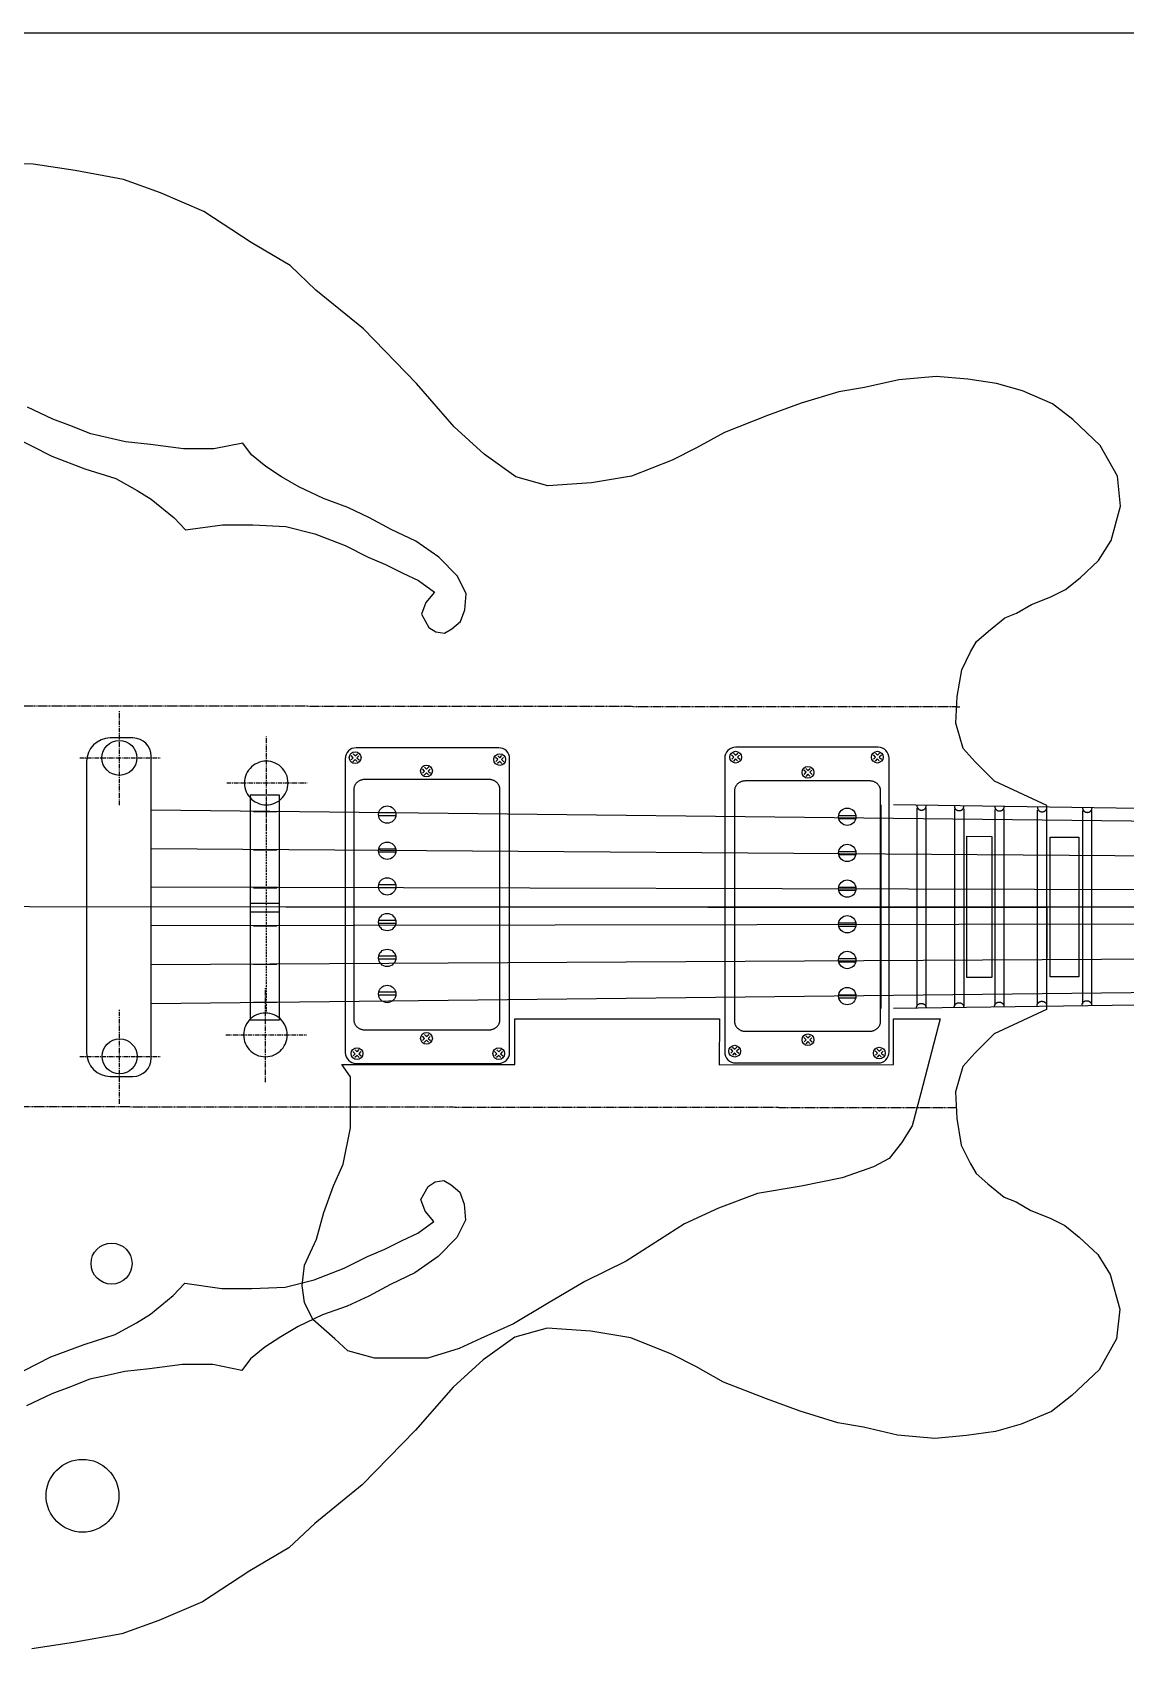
# Model space of a CAD drawing. Extents: x -330 to 789, y -284 to 512.
# Drawn here: x -94.3 to 205.8, y 63.4 to 512.4 of the extents above; entities that cross this region are included whole.
import ezdxf

# ---------------------------------------------------------------- set-up
doc = ezdxf.new("R2010")
doc.units = 0
for name, pattern in [('CENTER', [2, 1.25, -0.25, 0.25, -0.25]), ('DASHED', [0.75, 0.5, -0.25]), ('HIDDEN', [0.375, 0.25, -0.125])]:
    doc.linetypes.add(name, pattern=pattern)
for name, color, linetype in [('BlockMrk', 7, 'CONTINUOUS'), ('Body', 7, 'CONTINUOUS'), ('BORDER', 7, 'CONTINUOUS'), ('HARDWARE', 7, 'CONTINUOUS'), ('NECK', 7, 'CONTINUOUS'), ('TEMPLATE', 7, 'CONTINUOUS')]:
    doc.layers.add(name, color=color, linetype=linetype)

# ---------------------------------------------------------------- blocks, each defined once
blk = doc.blocks.new('*E11')
at = {"layer": 'NECK', "color": 7, "linetype": 'CONTINUOUS'}
blk.add_lwpolyline([(478.755554, 288.666269), (478.758636, 288.602581), (478.765617, 288.538559), (478.776366, 288.474421), (478.79075, 288.410385), (478.80864, 288.34667), (478.829904, 288.283495), (478.854412, 288.221077), (478.882031, 288.159636), (478.912632, 288.09939), (478.946082, 288.040556), (478.982252, 287.983355), (479.02101, 287.928003), (479.062224, 287.87472), (479.105765, 287.823724), (479.1515, 287.775233), (479.199299, 287.729466), (479.249031, 287.686642), (479.300564, 287.646978), (479.353768, 287.610693), (479.408512, 287.578006), (479.466722, 287.548), (479.527038, 287.521378), (479.589233, 287.498103), (479.65308, 287.478136), (479.718353, 287.461441), (479.784826, 287.44798), (479.852271, 287.437715), (479.920463, 287.430608), (479.989174, 287.426623), (480.058177, 287.42572), (480.127247, 287.427864), (480.196156, 287.433015), (480.264678, 287.441137), (480.332586, 287.452192), (480.399654, 287.466142), (480.465654, 287.48295), (480.530361, 287.502578), (480.593548, 287.524988), (480.654987, 287.550143), (480.714453, 287.578006), (480.766503, 287.606074), (480.817286, 287.637503), (480.866671, 287.672101), (480.91453, 287.709673), (480.960734, 287.750027), (481.005154, 287.792967), (481.047661, 287.838302), (481.088125, 287.885837), (481.126418, 287.935379), (481.16241, 287.986734), (481.195973, 288.039709), (481.226977, 288.09411), (481.255293, 288.149744), (481.280792, 288.206416), (481.303346, 288.263934), (481.322825, 288.322104), (481.3391, 288.380732), (481.352042, 288.439624), (481.361521, 288.498588), (481.36741, 288.55743)], dxfattribs=at)
blk = doc.blocks.new('*E12')
at = {"layer": 'NECK', "color": 7, "linetype": 'CONTINUOUS'}
blk.add_lwpolyline([(489.079485, 288.512168), (489.082564, 288.448484), (489.089542, 288.384465), (489.100287, 288.320329), (489.114669, 288.256296), (489.132557, 288.192583), (489.15382, 288.129409), (489.178326, 288.066993), (489.205944, 288.005553), (489.236544, 287.945307), (489.269995, 287.886474), (489.306164, 287.829272), (489.344923, 287.77392), (489.386138, 287.720635), (489.42968, 287.669638), (489.475417, 287.621146), (489.523218, 287.575377), (489.572952, 287.53255), (489.624488, 287.492883), (489.677696, 287.456595), (489.732443, 287.423905), (489.790649, 287.393899), (489.850962, 287.367278), (489.913154, 287.344004), (489.976999, 287.324039), (490.042271, 287.307345), (490.108741, 287.293885), (490.176185, 287.283621), (490.244375, 287.276516), (490.313084, 287.272531), (490.382087, 287.27163), (490.451156, 287.273774), (490.520064, 287.278926), (490.588585, 287.287048), (490.656493, 287.298102), (490.72356, 287.312052), (490.78956, 287.328859), (490.854267, 287.348485), (490.917454, 287.370893), (490.978893, 287.396046), (491.038359, 287.423905), (491.090412, 287.451971), (491.141197, 287.483399), (491.190585, 287.517996), (491.238446, 287.555567), (491.284652, 287.59592), (491.329073, 287.638861), (491.371581, 287.684196), (491.412047, 287.731732), (491.45034, 287.781275), (491.486333, 287.832631), (491.519896, 287.885607), (491.550899, 287.94001), (491.579215, 287.995646), (491.604714, 288.052321), (491.627266, 288.109841), (491.646743, 288.168014), (491.663016, 288.226645), (491.675955, 288.285541), (491.685432, 288.344509), (491.691317, 288.403354)], dxfattribs=at)
blk = doc.blocks.new('*E13')
at = {"layer": 'NECK', "color": 7, "linetype": 'CONTINUOUS'}
blk.add_lwpolyline([(500.17385, 288.435129), (500.176929, 288.371441), (500.183907, 288.307419), (500.194654, 288.243281), (500.209037, 288.179245), (500.226926, 288.11553), (500.248189, 288.052355), (500.272697, 287.989937), (500.300316, 287.928496), (500.330918, 287.86825), (500.364369, 287.809416), (500.40054, 287.752215), (500.439298, 287.696863), (500.480514, 287.64358), (500.524056, 287.592584), (500.569792, 287.544093), (500.617592, 287.498326), (500.667325, 287.455502), (500.718859, 287.415838), (500.772064, 287.379553), (500.826808, 287.346866), (500.885018, 287.31686), (500.945334, 287.290239), (501.007529, 287.266964), (501.071376, 287.246999), (501.136649, 287.230305), (501.203122, 287.216845), (501.270567, 287.206581), (501.338759, 287.199476), (501.40747, 287.195491), (501.476473, 287.19459), (501.545543, 287.196734), (501.614452, 287.201886), (501.682974, 287.210008), (501.750882, 287.221063), (501.81795, 287.235013), (501.88395, 287.25182), (501.948657, 287.271446), (502.011844, 287.293854), (502.073283, 287.319007), (502.132749, 287.346866), (502.184802, 287.374932), (502.235586, 287.40636), (502.284973, 287.440957), (502.332834, 287.478528), (502.379039, 287.518881), (502.423459, 287.561822), (502.465965, 287.607157), (502.506429, 287.654693), (502.544722, 287.704236), (502.580713, 287.755592), (502.614275, 287.808569), (502.645278, 287.862972), (502.673593, 287.918607), (502.699092, 287.975282), (502.721645, 288.032803), (502.741123, 288.090976), (502.757397, 288.149607), (502.770338, 288.208503), (502.779818, 288.267471), (502.785706, 288.326316)], dxfattribs=at)
blk = doc.blocks.new('*E14')
at = {"layer": 'NECK', "color": 7, "linetype": 'CONTINUOUS'}
blk.add_lwpolyline([(511.887542, 288.204015), (511.890625, 288.140327), (511.897606, 288.076305), (511.908354, 288.012166), (511.922739, 287.948131), (511.940629, 287.884416), (511.961894, 287.82124), (511.986401, 287.758822), (512.014022, 287.69738), (512.044623, 287.637133), (512.078074, 287.578299), (512.114245, 287.521096), (512.153004, 287.465743), (512.19422, 287.412458), (512.237762, 287.36146), (512.283499, 287.312968), (512.331301, 287.267198), (512.381035, 287.224371), (512.432571, 287.184704), (512.485779, 287.148417), (512.540526, 287.115726), (512.598732, 287.08572), (512.659045, 287.059099), (512.721237, 287.035825), (512.785082, 287.01586), (512.850353, 286.999166), (512.916824, 286.985706), (512.984267, 286.975442), (513.052457, 286.968337), (513.121167, 286.964352), (513.190169, 286.963451), (513.259238, 286.965595), (513.328146, 286.970747), (513.396668, 286.978869), (513.464575, 286.989924), (513.531643, 287.003873), (513.597643, 287.02068), (513.66235, 287.040306), (513.725536, 287.062715), (513.786975, 287.087867), (513.846441, 287.115726), (513.898494, 287.143792), (513.949279, 287.175221), (513.998666, 287.209818), (514.046526, 287.247391), (514.092731, 287.287745), (514.137151, 287.330687), (514.179658, 287.376023), (514.220122, 287.42356), (514.258414, 287.473105), (514.294406, 287.524462), (514.327968, 287.577439), (514.358971, 287.631843), (514.387286, 287.687479), (514.412785, 287.744153), (514.435338, 287.801674), (514.454816, 287.859845), (514.47109, 287.918475), (514.484031, 287.977369), (514.493511, 288.036334), (514.499399, 288.095176)], dxfattribs=at)
blk = doc.blocks.new('*E15')
at = {"layer": 'NECK', "color": 7, "linetype": 'CONTINUOUS'}
blk.add_lwpolyline([(524.291683, 288.049913), (524.294762, 287.986225), (524.30174, 287.922203), (524.312487, 287.858065), (524.32687, 287.794029), (524.344759, 287.730314), (524.366022, 287.667139), (524.39053, 287.604721), (524.418149, 287.54328), (524.448751, 287.483033), (524.482202, 287.4242), (524.518373, 287.366998), (524.557131, 287.311647), (524.598347, 287.258363), (524.641889, 287.207367), (524.687625, 287.158877), (524.735425, 287.11311), (524.785158, 287.070285), (524.836692, 287.030621), (524.889897, 286.994337), (524.944641, 286.96165), (525.002848, 286.931645), (525.063161, 286.905025), (525.125354, 286.88175), (525.189199, 286.861785), (525.254471, 286.84509), (525.320941, 286.831629), (525.388385, 286.821364), (525.456575, 286.814257), (525.525284, 286.810271), (525.594287, 286.809368), (525.663355, 286.811511), (525.732263, 286.816662), (525.800784, 286.824784), (525.868692, 286.835838), (525.935759, 286.849788), (526.001759, 286.866595), (526.066465, 286.886222), (526.129652, 286.908632), (526.191091, 286.933788), (526.250557, 286.96165), (526.302608, 286.989718), (526.35339, 287.021147), (526.402777, 287.055745), (526.450637, 287.093317), (526.496842, 287.133671), (526.541263, 287.176612), (526.583771, 287.221947), (526.624236, 287.269483), (526.66253, 287.319025), (526.698524, 287.370381), (526.732087, 287.423357), (526.763092, 287.477759), (526.791408, 287.533394), (526.816908, 287.590069), (526.839461, 287.647588), (526.858939, 287.70576), (526.875212, 287.764391), (526.888152, 287.823287), (526.897629, 287.882254), (526.903514, 287.941099)], dxfattribs=at)
blk = doc.blocks.new('*E50')
at = {"layer": 'NECK', "color": 7, "linetype": 'CONTINUOUS'}
blk.add_lwpolyline([(524.140909, 233.868589), (524.143988, 233.931046), (524.150966, 233.993831), (524.161711, 234.056729), (524.176093, 234.119528), (524.193981, 234.182012), (524.215244, 234.243968), (524.23975, 234.305181), (524.267368, 234.365436), (524.297968, 234.42452), (524.331419, 234.482218), (524.367588, 234.538316), (524.406347, 234.5926), (524.447562, 234.644855), (524.491104, 234.694867), (524.536841, 234.742423), (524.584642, 234.787307), (524.634376, 234.829306), (524.685912, 234.868205), (524.73912, 234.903789), (524.793867, 234.935846), (524.852076, 234.965271), (524.91239, 234.991377), (524.974583, 235.014202), (525.038429, 235.033782), (525.103701, 235.050154), (525.170172, 235.063355), (525.237616, 235.073422), (525.305806, 235.080392), (525.374515, 235.084301), (525.443517, 235.085186), (525.512585, 235.083085), (525.581492, 235.078033), (525.650013, 235.070069), (525.717919, 235.059228), (525.784986, 235.045548), (525.850985, 235.029065), (525.915691, 235.009817), (525.978877, 234.98784), (526.040316, 234.96317), (526.099782, 234.935846), (526.151833, 234.90832), (526.202617, 234.877497), (526.252003, 234.843567), (526.299864, 234.80672), (526.346069, 234.767146), (526.39049, 234.725034), (526.432998, 234.680574), (526.473463, 234.633957), (526.511757, 234.585371), (526.54775, 234.535007), (526.581314, 234.483055), (526.612318, 234.429704), (526.640635, 234.375144), (526.666134, 234.319565), (526.688687, 234.263157), (526.708165, 234.206109), (526.724438, 234.148612), (526.737378, 234.090855), (526.746855, 234.033027), (526.75274, 233.97532)], dxfattribs=at)
blk = doc.blocks.new('*E51')
at = {"layer": 'NECK', "color": 7, "linetype": 'CONTINUOUS'}
blk.add_lwpolyline([(511.813832, 233.714512), (511.816911, 233.776969), (511.823889, 233.839753), (511.834636, 233.902651), (511.849019, 233.965449), (511.866908, 234.027932), (511.888171, 234.089887), (511.912679, 234.151098), (511.940298, 234.211352), (511.970899, 234.270435), (512.004351, 234.328132), (512.040522, 234.384229), (512.07928, 234.438512), (512.120496, 234.490767), (512.164038, 234.54078), (512.209774, 234.588336), (512.257574, 234.633221), (512.307307, 234.675221), (512.358841, 234.714122), (512.412045, 234.74971), (512.466789, 234.78177), (512.524994, 234.811198), (512.585306, 234.837307), (512.647498, 234.860133), (512.711343, 234.879713), (512.776615, 234.896085), (512.843087, 234.909286), (512.910532, 234.919351), (512.978723, 234.926319), (513.047434, 234.930227), (513.116438, 234.93111), (513.185508, 234.929007), (513.254418, 234.923954), (513.32294, 234.915988), (513.390848, 234.905146), (513.457915, 234.891465), (513.523915, 234.874982), (513.588621, 234.855734), (513.651806, 234.833758), (513.713243, 234.809091), (513.772705, 234.78177), (513.824759, 234.754244), (513.875546, 234.72342), (513.924934, 234.68949), (513.972796, 234.652641), (514.019003, 234.613066), (514.063425, 234.570952), (514.105933, 234.526491), (514.146399, 234.479872), (514.184693, 234.431284), (514.220686, 234.380918), (514.254249, 234.328964), (514.285254, 234.275611), (514.31357, 234.221049), (514.33907, 234.165469), (514.361624, 234.109059), (514.381103, 234.05201), (514.397378, 233.994511), (514.41032, 233.936753), (514.419799, 233.878926), (514.425688, 233.821218)], dxfattribs=at)
blk = doc.blocks.new('*E52')
at = {"layer": 'NECK', "color": 7, "linetype": 'CONTINUOUS'}
blk.add_lwpolyline([(500.09958, 233.483372), (500.102659, 233.545829), (500.109637, 233.608614), (500.120384, 233.671513), (500.134767, 233.734312), (500.152656, 233.796796), (500.173919, 233.858752), (500.198427, 233.919964), (500.226046, 233.98022), (500.256648, 234.039304), (500.290099, 234.097002), (500.32627, 234.1531), (500.365028, 234.207384), (500.406244, 234.259639), (500.449786, 234.309651), (500.495522, 234.357207), (500.543322, 234.402091), (500.593055, 234.44409), (500.644589, 234.482989), (500.697794, 234.518573), (500.752538, 234.55063), (500.810747, 234.580057), (500.871062, 234.606164), (500.933257, 234.628989), (500.997104, 234.648569), (501.062377, 234.664941), (501.128849, 234.678141), (501.196294, 234.688207), (501.264485, 234.695175), (501.333195, 234.699082), (501.402198, 234.699966), (501.471267, 234.697863), (501.540175, 234.692811), (501.608696, 234.684845), (501.676602, 234.674004), (501.743668, 234.660323), (501.809667, 234.643841), (501.874371, 234.624594), (501.937555, 234.602618), (501.998992, 234.577951), (502.058454, 234.55063), (502.110509, 234.523104), (502.161295, 234.492281), (502.210683, 234.458351), (502.258545, 234.421504), (502.304752, 234.38193), (502.349174, 234.339818), (502.391682, 234.295359), (502.432148, 234.248741), (502.470442, 234.200155), (502.506435, 234.149791), (502.539998, 234.097839), (502.571003, 234.044488), (502.599319, 233.989928), (502.624819, 233.934349), (502.647373, 233.87794), (502.666852, 233.820893), (502.683127, 233.763395), (502.696069, 233.705638), (502.705548, 233.647811), (502.711437, 233.590103)], dxfattribs=at)
blk = doc.blocks.new('*E53')
at = {"layer": 'NECK', "color": 7, "linetype": 'CONTINUOUS'}
blk.add_lwpolyline([(489.043722, 233.313827), (489.046805, 233.376284), (489.053786, 233.439068), (489.064534, 233.501966), (489.078919, 233.564764), (489.096809, 233.627247), (489.118073, 233.689202), (489.14258, 233.750413), (489.1702, 233.810667), (489.2008, 233.86975), (489.234251, 233.927447), (489.27042, 233.983544), (489.309178, 234.037827), (489.350392, 234.090082), (489.393933, 234.140095), (489.439668, 234.187651), (489.487467, 234.232536), (489.537199, 234.274536), (489.588732, 234.313437), (489.641936, 234.349025), (489.69668, 234.381085), (489.754888, 234.410514), (489.815202, 234.436624), (489.877395, 234.459451), (489.941242, 234.479032), (490.006515, 234.495405), (490.072987, 234.508605), (490.140432, 234.518671), (490.208624, 234.525639), (490.277335, 234.529546), (490.346339, 234.530429), (490.415409, 234.528325), (490.484319, 234.523272), (490.552842, 234.515305), (490.620751, 234.504463), (490.687819, 234.490781), (490.753821, 234.474298), (490.818528, 234.45505), (490.881715, 234.433073), (490.943155, 234.408406), (491.002621, 234.381085), (491.054675, 234.353561), (491.105459, 234.322739), (491.154847, 234.288809), (491.202707, 234.251962), (491.248912, 234.212387), (491.293333, 234.170274), (491.335839, 234.125812), (491.376303, 234.079193), (491.414596, 234.030605), (491.450587, 233.980239), (491.484149, 233.928284), (491.515152, 233.87493), (491.543467, 233.820368), (491.568966, 233.764786), (491.591518, 233.708376), (491.610996, 233.651326), (491.62727, 233.593827), (491.640211, 233.536069), (491.649691, 233.478241), (491.655579, 233.420533)], dxfattribs=at)
blk = doc.blocks.new('*E60')
at = {"layer": 'NECK', "color": 7, "linetype": 'CONTINUOUS'}
blk.add_lwpolyline([(478.68898, 233.128915), (478.692059, 233.191372), (478.699037, 233.254156), (478.709784, 233.317054), (478.724167, 233.379852), (478.742056, 233.442335), (478.76332, 233.50429), (478.787827, 233.565501), (478.815447, 233.625755), (478.846048, 233.684838), (478.879499, 233.742535), (478.91567, 233.798632), (478.954429, 233.852915), (478.995645, 233.90517), (479.039186, 233.955183), (479.084923, 234.002739), (479.132723, 234.047624), (479.182456, 234.089624), (479.23399, 234.128525), (479.287194, 234.164113), (479.341938, 234.196173), (479.400146, 234.225603), (479.46046, 234.251712), (479.522653, 234.274539), (479.5865, 234.29412), (479.651773, 234.310493), (479.718245, 234.323693), (479.785691, 234.333759), (479.853882, 234.340727), (479.922593, 234.344634), (479.991597, 234.345517), (480.060668, 234.343413), (480.129578, 234.33836), (480.1981, 234.330393), (480.266009, 234.319551), (480.333078, 234.305869), (480.399079, 234.289386), (480.463786, 234.270138), (480.526973, 234.248161), (480.588413, 234.223494), (480.647879, 234.196173), (480.699931, 234.168649), (480.750715, 234.137828), (480.800102, 234.103899), (480.847962, 234.067052), (480.894166, 234.027477), (480.938587, 233.985364), (480.981093, 233.940903), (481.021557, 233.894284), (481.05985, 233.845697), (481.095841, 233.795331), (481.129404, 233.743377), (481.160407, 233.690025), (481.188723, 233.635464), (481.214222, 233.579884), (481.236775, 233.523475), (481.256253, 233.466427), (481.272528, 233.408931), (481.285469, 233.351175), (481.294948, 233.29335), (481.300837, 233.235646)], dxfattribs=at)
blk = doc.blocks.new('*G109')
at = {"layer": 'HARDWARE', "color": 1, "linetype": 'CENTER'}
for p, q in [((-30.095865, 293.47736, -18), (-30.095865, 319.397908, -18)), ((-40.992973, 306.437634, -18), (-18.887378, 306.437634, -18)), ((-30.324879, 224.312974, -18), (-30.324879, 250.233521, -18)), ((-41.221987, 237.273247, -18), (-19.116392, 237.273247, -18))]:
    blk.add_line(p, q, dxfattribs=at)
at = {"layer": 'HARDWARE', "color": 7, "linetype": 'CONTINUOUS'}
for p, q in [((-34.992596, 309.960745, -18), (-35.334647, 309.434033, -18)), ((-34.597362, 310.448818, -18), (-34.992596, 309.960745, -18)), ((-34.153276, 310.892904, -18), (-34.597362, 310.448818, -18)), ((-33.665203, 311.288138, -18), (-34.153276, 310.892904, -18)), ((-33.138491, 311.630189, -18), (-33.665203, 311.288138, -18)), ((-32.578909, 311.91531, -18), (-33.138491, 311.630189, -18)), ((-31.992591, 312.140376, -18), (-32.578909, 311.91531, -18)), ((-31.385958, 312.302923, -18), (-31.992591, 312.140376, -18)), ((-30.765657, 312.401169, -18), (-31.385958, 312.302923, -18)), ((-30.138486, 312.434038, -18), (-30.765657, 312.401169, -18)), ((-29.511314, 312.401169, -18), (-30.138486, 312.434038, -18)), ((-28.891013, 312.302923, -18), (-29.511314, 312.401169, -18)), ((-28.28438, 312.140376, -18), (-28.891013, 312.302923, -18)), ((-27.698062, 311.91531, -18), (-28.28438, 312.140376, -18)), ((-27.13848, 311.630189, -18), (-27.698062, 311.91531, -18)), ((-26.611768, 311.288138, -18), (-27.13848, 311.630189, -18)), ((-26.123695, 310.892904, -18), (-26.611768, 311.288138, -18)), ((-25.679609, 310.448818, -18), (-26.123695, 310.892904, -18)), ((-25.284375, 309.960745, -18), (-25.679609, 310.448818, -18)), ((-24.942324, 309.434033, -18), (-25.284375, 309.960745, -18)), ((-36.105627, 307.061199, -18), (-36.138496, 306.434028, -18)), ((-36.138496, 306.434028, -18), (-36.105627, 305.806856, -18)), ((-36.007381, 307.6815, -18), (-36.105627, 307.061199, -18)), ((-36.105627, 305.806856, -18), (-36.007381, 305.186555, -18)), ((-35.844834, 308.288133, -18), (-36.007381, 307.6815, -18)), ((-35.619768, 308.874452, -18), (-35.844834, 308.288133, -18)), ((-35.334647, 309.434033, -18), (-35.619768, 308.874452, -18)), ((-24.657203, 308.874452, -18), (-24.942324, 309.434033, -18)), ((-24.432137, 308.288133, -18), (-24.657203, 308.874452, -18)), ((-24.26959, 307.6815, -18), (-24.432137, 308.288133, -18)), ((-24.171344, 307.061199, -18), (-24.26959, 307.6815, -18)), ((-24.26959, 305.186555, -18), (-24.171344, 305.806856, -18)), ((-24.138475, 306.434028, -18), (-24.171344, 307.061199, -18)), ((-24.171344, 305.806856, -18), (-24.138475, 306.434028, -18)), ((-36.007381, 305.186555, -18), (-35.844834, 304.579922, -18)), ((-35.844834, 304.579922, -18), (-35.619768, 303.993604, -18)), ((-35.619768, 303.993604, -18), (-35.334647, 303.434022, -18)), ((-35.334647, 303.434022, -18), (-34.992596, 302.90731, -18)), ((-34.992596, 302.90731, -18), (-34.597362, 302.419237, -18)), ((-34.597362, 302.419237, -18), (-34.153276, 301.975151, -18)), ((-34.539791, 303.225261, -18), (-34.539791, 241.300061, -18)), ((-34.153276, 301.975151, -18), (-33.665203, 301.579917, -18)), ((-33.665203, 301.579917, -18), (-33.138491, 301.237866, -18)), ((-33.138491, 301.237866, -18), (-32.578909, 300.952746, -18)), ((-32.578909, 300.952746, -18), (-31.992591, 300.727679, -18)), ((-28.28438, 300.727679, -18), (-27.698062, 300.952746, -18)), ((-27.698062, 300.952746, -18), (-27.13848, 301.237866, -18)), ((-27.13848, 301.237866, -18), (-26.611768, 301.579917, -18)), ((-26.611768, 301.579917, -18), (-26.123695, 301.975151, -18)), ((-26.123695, 301.975151, -18), (-25.679609, 302.419237, -18)), ((-25.679609, 302.419237, -18), (-25.284375, 302.90731, -18)), ((-25.284375, 302.90731, -18), (-24.942324, 303.434022, -18)), ((-24.942324, 303.434022, -18), (-24.657203, 303.993604, -18)), ((-24.657203, 303.993604, -18), (-24.432137, 304.579922, -18)), ((-24.432137, 304.579922, -18), (-24.26959, 305.186555, -18)), ((-31.992591, 300.727679, -18), (-31.385958, 300.565132, -18)), ((-31.385958, 300.565132, -18), (-30.765657, 300.466886, -18)), ((-30.765657, 300.466886, -18), (-30.138486, 300.434017, -18)), ((-30.138486, 300.434017, -18), (-29.511314, 300.466886, -18)), ((-29.511314, 300.466886, -18), (-28.891013, 300.565132, -18)), ((-28.891013, 300.565132, -18), (-28.28438, 300.727679, -18)), ((-34.539791, 273.456461, -18), (-26.602291, 273.456461, -18)), ((-34.475783, 271.062892, -18), (-26.538283, 271.062892, -18)), ((-32.807923, 242.750923, -18), (-33.367504, 242.465802, -18)), ((-32.221605, 242.975989, -18), (-32.807923, 242.750923, -18)), ((-31.614972, 243.138536, -18), (-32.221605, 242.975989, -18)), ((-30.994671, 243.236782, -18), (-31.614972, 243.138536, -18)), ((-30.367499, 243.269651, -18), (-30.994671, 243.236782, -18)), ((-29.740328, 243.236782, -18), (-30.367499, 243.269651, -18)), ((-29.120027, 243.138536, -18), (-29.740328, 243.236782, -18)), ((-28.513394, 242.975989, -18), (-29.120027, 243.138536, -18)), ((-27.927075, 242.750923, -18), (-28.513394, 242.975989, -18)), ((-27.367494, 242.465802, -18), (-27.927075, 242.750923, -18)), ((-36.236395, 238.517113, -18), (-36.334641, 237.896813, -18)), ((-36.073848, 239.123746, -18), (-36.236395, 238.517113, -18)), ((-35.848781, 239.710065, -18), (-36.073848, 239.123746, -18)), ((-35.563661, 240.269646, -18), (-35.848781, 239.710065, -18)), ((-35.22161, 240.796358, -18), (-35.563661, 240.269646, -18)), ((-34.826376, 241.284431, -18), (-35.22161, 240.796358, -18)), ((-34.38229, 241.728517, -18), (-34.826376, 241.284431, -18)), ((-33.894217, 242.123751, -18), (-34.38229, 241.728517, -18)), ((-33.367504, 242.465802, -18), (-33.894217, 242.123751, -18)), ((-26.840782, 242.123751, -18), (-27.367494, 242.465802, -18)), ((-26.352709, 241.728517, -18), (-26.840782, 242.123751, -18)), ((-25.908623, 241.284431, -18), (-26.352709, 241.728517, -18)), ((-25.513389, 240.796358, -18), (-25.908623, 241.284431, -18)), ((-25.171338, 240.269646, -18), (-25.513389, 240.796358, -18)), ((-24.886217, 239.710065, -18), (-25.171338, 240.269646, -18)), ((-24.661151, 239.123746, -18), (-24.886217, 239.710065, -18)), ((-24.498604, 238.517113, -18), (-24.661151, 239.123746, -18)), ((-24.400358, 237.896813, -18), (-24.498604, 238.517113, -18)), ((-36.334641, 237.896813, -18), (-36.36751, 237.269641, -18)), ((-36.36751, 237.269641, -18), (-36.334641, 236.642469, -18)), ((-36.334641, 236.642469, -18), (-36.236395, 236.022168, -18)), ((-36.236395, 236.022168, -18), (-36.073848, 235.415536, -18)), ((-36.073848, 235.415536, -18), (-35.848781, 234.829217, -18)), ((-35.848781, 234.829217, -18), (-35.563661, 234.269636, -18)), ((-35.563661, 234.269636, -18), (-35.22161, 233.742923, -18)), ((-35.22161, 233.742923, -18), (-34.826376, 233.25485, -18)), ((-25.908623, 233.25485, -18), (-25.513389, 233.742923, -18)), ((-25.513389, 233.742923, -18), (-25.171338, 234.269636, -18)), ((-25.171338, 234.269636, -18), (-24.886217, 234.829217, -18)), ((-24.886217, 234.829217, -18), (-24.661151, 235.415536, -18)), ((-24.661151, 235.415536, -18), (-24.498604, 236.022168, -18)), ((-24.498604, 236.022168, -18), (-24.400358, 236.642469, -18)), ((-24.367489, 237.269641, -18), (-24.400358, 237.896813, -18)), ((-24.400358, 236.642469, -18), (-24.367489, 237.269641, -18)), ((-34.826376, 233.25485, -18), (-34.38229, 232.810764, -18)), ((-34.38229, 232.810764, -18), (-33.894217, 232.415531, -18)), ((-33.894217, 232.415531, -18), (-33.367504, 232.07348, -18)), ((-33.367504, 232.07348, -18), (-32.807923, 231.788359, -18)), ((-32.807923, 231.788359, -18), (-32.221605, 231.563292, -18)), ((-32.221605, 231.563292, -18), (-31.614972, 231.400745, -18)), ((-31.614972, 231.400745, -18), (-30.994671, 231.302499, -18)), ((-30.994671, 231.302499, -18), (-30.367499, 231.269631, -18)), ((-30.367499, 231.269631, -18), (-29.740328, 231.302499, -18)), ((-29.740328, 231.302499, -18), (-29.120027, 231.400745, -18)), ((-29.120027, 231.400745, -18), (-28.513394, 231.563292, -18)), ((-28.513394, 231.563292, -18), (-27.927075, 231.788359, -18)), ((-27.927075, 231.788359, -18), (-27.367494, 232.07348, -18)), ((-27.367494, 232.07348, -18), (-26.840782, 232.415531, -18)), ((-26.840782, 232.415531, -18), (-26.352709, 232.810764, -18)), ((-26.352709, 232.810764, -18), (-25.908623, 233.25485, -18))]:
    blk.add_line(p, q, dxfattribs=at)
at = {"layer": 'HARDWARE', "color": 7, "linetype": 'DASHED'}
blk.add_line((-30.189736, 301.963262, -18), (-30.189736, 243.232112, -18), dxfattribs=at)
at = {"layer": 'HARDWARE', "color": 1, "linetype": 'CONTINUOUS'}
for p, q in [((-33.602201, 298.573301, -18), (-27.252201, 298.573301, -18)), ((-33.602201, 288.108146, -18), (-27.252201, 288.108146, -18)), ((-33.602201, 277.642965, -18), (-27.252201, 277.642965, -18)), ((-33.602201, 267.177809, -18), (-27.252201, 267.177809, -18)), ((-33.602201, 256.712628, -18), (-27.252201, 256.712628, -18)), ((-33.602201, 246.247473, -18), (-27.252201, 246.247473, -18))]:
    blk.add_line(p, q, dxfattribs=at)
at = {"layer": 'HARDWARE', "color": 7, "linetype": 'CONTINUOUS'}
blk.add_polyline3d([(-34.534508, 303.220765, -18), (-26.550856, 303.220765, -18), (-26.569398, 241.306411, -18), (-34.533212, 241.306411, -18)], dxfattribs=at)

msp = doc.modelspace()

# ---------------------------------------------------------------- linework, layer by layer
at = {"layer": 'BlockMrk', "color": 7, "linetype": 'CONTINUOUS'}
for points in [[(169.15775, 291.75353), (169.149225, 253.047696), (162.319744, 252.991467), (162.309791, 291.820158), (169.15775, 291.75353)], [(193.108351, 291.5205), (193.105518, 253.244936), (185.210162, 253.179931), (185.217249, 291.597277), (193.108351, 291.5205)]]:
    msp.add_lwpolyline(points, dxfattribs=at)
at = {"layer": 'Body', "color": 7, "linetype": 'HIDDEN'}
for p, q in [((-278.425761, 327.845582, -2), (160.368941, 327.394725, -2)), ((-278.586995, 217.780773, -2), (159.410948, 217.330735, -2))]:
    msp.add_line(p, q, dxfattribs=at)
at = {"layer": 'Body', "color": 7, "linetype": 'CONTINUOUS'}
for points in [[(-281.550414, 272.719596, -2), (184.253164, 272.240987, -2), (184.253164, 272.240987, -2), (184.253164, 272.240987, -2), (184.270366, 300.256492, -2), (169.873283, 306.965653, -2), (164.573081, 312.265855, -2), (161.311418, 315.935226, -2), (159.272878, 322.866261, -2), (159.680586, 330.205003, -2), (160.90371, 337.543745, -2), (163.349957, 342.43624, -2), (164.980789, 345.290195, -2), (168.242452, 348.144151, -2), (172.727239, 351.813522, -2), (175.988902, 353.036645, -2), (180.065981, 355.482893, -2), (185.366184, 357.521432, -2), (189.443263, 359.559972, -2), (193.392823, 362.742101, -2), (198.493251, 367.518885, -2), (201.927802, 372.986419, -2), (204.555752, 382.463275, -2), (203.695265, 390.661056, -2), (198.888331, 399.125295, -2), (191.381808, 406.236738, -2), (185.850686, 410.582619, -2), (177.554004, 414.138341, -2), (170.442561, 416.113741, -2), (162.540958, 417.298982, -2), (153.849195, 418.089142, -2), (143.601499, 417.173012, -2), (134.229289, 415.068854, -2), (127.17208, 413.852094, -2), (116.772629, 410.69127, -2), (107.530576, 407.330524, -2), (95.767962, 402.709497, -2), (88.0892, 398.463471, -2), (81.391442, 395.114593, -2), (70.228513, 390.649421, -2), (59.227503, 388.853212, -2), (47.24718, 388.006229, -2), (38.425219, 390.52679, -2), (29.744648, 396.754815, -2), (21.447965, 404.261337, -2), (11.175882, 416.113741, -2), (-3.442083, 431.126786, -2), (-16.479728, 441.79395, -2), (-23.59117, 448.510312, -2), (-34.258334, 454.831594, -2), (-47.284582, 463.348002, -2), (-59.214947, 468.510849, -2), (-69.377879, 472.18532, -2), (-82.633856, 474.615583, -2), (-94.122371, 476.383046, -2), (-105.610885, 476.603979, -2)], [(-99.974574, 401.791701, -2), (-89.04644, 396.166092, -2), (-79.92604, 392.722439, -2), (-71.419639, 390.025313, -2), (-65.571488, 386.788762, -2), (-61.726715, 384.404369, -2), (-55.470137, 379.23681, -2), (-52.308173, 375.909896, -2), (-42.153069, 377.280101, -2), (-33.836278, 377.280101, -2), (-24.727411, 376.878272, -2), (-16.806657, 374.869124, -2), (-8.489865, 371.654488, -2), (-2.153262, 368.439852, -2), (2.599191, 366.430704, -2), (7.351643, 364.019727, -2), (11.708058, 362.01058, -2), (16.064473, 358.795944, -2), (13.688246, 355.983137, -2), (12.500133, 352.768501, -2), (14.480322, 349.152035, -2), (16.46051, 347.946547, -2), (16.46051, 347.946547, -2), (16.46051, 347.946547, -2), (18.836737, 347.544717, -2), (20.816925, 348.750206, -2), (23.193151, 350.759353, -2), (24.381264, 353.973989, -2), (24.777302, 358.394114, -2), (22.401076, 363.216068, -2), (17.252586, 368.439852, -2), (10.915983, 372.859976, -2), (4.183342, 376.074613, -2), (-1.757224, 379.289249, -2), (-7.697789, 382.102055, -2), (-14.43043, 384.513032, -2), (-21.163071, 387.727668, -2), (-25.915524, 390.540475, -2), (-30.271938, 393.353282, -2), (-34.232315, 396.567918, -2), (-36.608542, 399.782554, -2), (-44.529296, 398.175236, -2), (-52.846087, 398.175236, -2), (-61.954954, 399.380724, -2), (-68.761388, 400.139534, -2), (-73.546239, 401.218384, -2), (-78.331089, 402.297234, -2), (-84.133066, 404.604508, -2), (-88.713581, 406.297901, -2), (-95.703621, 409.67517, -2)], [(-281.550414, 272.719596, -2), (184.253164, 272.240987, -2), (184.253164, 272.240987, -2), (184.253164, 272.240987, -2), (184.212795, 244.225507, -2), (169.801955, 237.545946, -2), (164.490872, 232.256646, -2), (161.221675, 228.593985, -2), (159.168897, 221.667155, -2), (159.561523, 214.32759, -2), (160.769563, 206.98635, -2), (163.205752, 202.088839, -2), (164.830715, 199.231538, -2), (168.086506, 196.370886, -2), (172.563743, 192.692307, -2), (175.822886, 191.462483, -2), (179.89493, 189.007862, -2), (185.190932, 186.958435, -2), (189.263813, 184.911522, -2), (193.206826, 181.721283, -2), (198.297427, 176.934028, -2), (201.720735, 171.459447, -2), (204.329205, 161.977211, -2), (203.451874, 153.781215, -2), (198.627556, 145.326872, -2), (191.106435, 138.230871, -2), (185.566394, 133.896365, -2), (177.262422, 130.3577, -2), (170.146935, 128.396918, -2), (162.242914, 127.227918, -2), (153.549545, 126.45562, -2), (143.303753, 127.392807, -2), (133.935886, 129.51622, -2), (126.881193, 130.74748, -2), (116.48826, 133.929668, -2), (107.253132, 137.3094, -2), (95.500039, 141.954589, -2), (87.830018, 146.216385, -2), (81.139157, 149.57902, -2), (69.985427, 154.067122, -2), (58.988131, 155.885934, -2), (47.009574, 156.757534, -2), (38.182453, 154.255108, -2), (29.489101, 148.044934, -2), (21.17701, 140.555477, -2), (10.880592, 128.724207, -2), (-3.768193, 113.741233, -2), (-16.827731, 103.100884, -2), (-23.952961, 96.39915, -2), (-34.633092, 90.099802, -2), (-47.676814, 81.610181, -2), (-59.617763, 76.471862, -2), (-69.788224, 72.818283, -2), (-83.049168, 70.415266, -2), (-94.54129, 68.671414, -2)], [(-100.240197, 143.274628, -2), (-89.300526, 148.877768, -2), (-80.173068, 152.302673, -2), (-71.661143, 154.982312, -2), (-65.806353, 158.206838, -2), (-61.956688, 160.583325, -2), (-55.689504, 165.738016, -2), (-52.52071, 169.058426, -2), (-42.368444, 167.667355, -2), (-34.05167, 167.650264, -2), (-24.941996, 168.033374, -2), (-17.01713, 170.026241, -2), (-8.69375, 173.223779, -2), (-2.350554, 176.425387, -2), (2.406017, 178.424764, -2), (7.163414, 180.82597, -2), (11.523948, 182.826161, -2), (15.886959, 186.031838, -2), (13.516518, 188.849521, -2), (12.335014, 192.066592, -2), (14.32263, 195.678981, -2), (16.305292, 196.880398, -2), (16.305292, 196.880398, -2), (16.305292, 196.880398, -2), (18.682338, 197.277343, -2), (20.660046, 196.067788, -2), (23.032138, 194.053762, -2), (24.213643, 190.836691, -2), (24.600596, 186.415762, -2), (22.214466, 181.598701, -2), (17.055252, 176.385508, -2), (10.709579, 171.978415, -2), (3.970346, 168.777621, -2), (-1.976813, 165.575199, -2), (-7.923146, 162.774606, -2), (-14.660727, 160.37747, -2), (-21.39996, 157.176676, -2), (-26.158183, 154.373641, -2), (-30.520368, 151.569793, -2), (-34.487343, 148.363302, -2), (-36.87017, 145.153556, -2), (-44.787604, 146.777148, -2), (-53.104379, 146.794238, -2), (-62.215704, 145.607471, -2), (-69.023682, 144.86265, -2), (-73.81074, 143.793635, -2), (-78.597797, 142.724619, -2), (-84.404503, 140.429274, -2), (-88.988488, 138.745297, -2), (-95.985454, 135.382399, -2)]]:
    msp.add_polyline3d(points, dxfattribs=at)
msp.add_polyline3d([(154.944494, 241.676258, -2), (149.630372, 221.27947, -2), (147.305992, 212.314005, -2), (144.317504, 207.665245, -2), (140.996961, 203.34854, -2), (136.680256, 201.02416, -2), (128.046845, 198.035671, -2), (116.756999, 195.711291, -2), (104.803046, 193.718966, -2), (94.094295, 189.734314, -2), (84.796776, 185.417609, -2), (68.692144, 175.165433, -2), (57.402299, 169.520511, -2), (47.108616, 163.543534, -2), (37.811097, 157.898611, -2), (28.845631, 153.91396, -2), (22.868654, 151.174512, -2), (14.235243, 148.518078, -2), (5.933887, 148.518078, -2), (-0.375145, 148.518078, -2), (-7.680339, 150.510404, -2), (-11.332936, 153.830946, -2), (-17.309912, 159.143815, -2), (-19.634292, 163.792574, -2), (-20.298401, 168.441334, -2), (-19.634292, 174.086257, -2), (-16.31375, 181.225424, -2), (-14.321424, 188.530618, -2), (-11.66499, 195.835812, -2), (-9.008556, 201.812789, -2), (-7.01623, 211.774417, -2), (-7.01623, 218.415502, -2), (-7.01623, 225.720696, -2), (-9.371179, 229.134572, -2), (38.182711, 229.134572, -2), (38.182711, 241.676258, -2), (94.326348, 241.676258, -2), (94.260323, 229.041239, -2), (142.141523, 229.134572, -2), (142.141523, 241.676258, -2), (154.944494, 241.676258, -2), (154.944494, 241.676258, -2)], close=True, dxfattribs=at)
for centre, radius in [((-72.632242, 174.477372, -2), 5.635148), ((-80.601543, 110.722949, -2), 9.999989)]:
    msp.add_circle(centre, radius, dxfattribs=at)
at = {"layer": 'BORDER', "color": 7, "linetype": 'CONTINUOUS'}
msp.add_polyline3d([(-329.751279, 512.449514, -2), (789.082544, 512.449514, -2), (789.082544, -283.904317, -2), (-329.751279, -283.904317, -2), (-329.751279, 512.449514, -2), (-329.751279, 512.449514, -2)], close=True, dxfattribs=at)
at = {"layer": 'HARDWARE', "color": 7, "linetype": 'CONTINUOUS'}
for p, q in [((-66.737383, 318.796263), (-72.989765, 318.796263, -2)), ((33.724178, 316.102271, -2), (-5.435203, 316.102271, -2)), ((137.970437, 316.230279, -2), (98.811056, 316.230279, -2)), ((-79.489765, 312.296263, -2), (-79.489765, 232.372595, -2)), ((-61.737383, 230.872595), (-61.737383, 313.796263)), ((-8.435203, 313.102271, -2), (-8.435203, 232.436106, -2)), ((36.724178, 232.436106, -2), (36.724178, 313.102271, -2)), ((95.811056, 313.230279, -2), (95.811056, 232.564114, -2)), ((140.970437, 232.564114, -2), (140.970437, 313.230279, -2)), ((31.063876, 307.386837, -2), (-3.089207, 307.386837, -2)), ((135.624441, 306.997526, -2), (101.471357, 306.997526, -2)), ((-6.089207, 304.609319, -2), (-6.089207, 241.446376, -2)), ((34.063876, 241.446376, -2), (34.063876, 304.609319, -2)), ((98.471357, 304.220009, -2), (98.471357, 241.057066, -2)), ((138.624441, 241.057066, -2), (138.624441, 304.220009, -2)), ((5.30689, 298.223728, -2), (0.909489, 298.223728, -2)), ((5.30689, 297.386137, -2), (0.909489, 297.386137, -2)), ((127.228344, 297.531026, -2), (131.625744, 297.531026, -2)), ((127.228344, 296.693435, -2), (131.625744, 296.693435, -2)), ((5.30689, 288.298195, -2), (0.909489, 288.298195, -2)), ((5.30689, 287.460605, -2), (0.909489, 287.460605, -2)), ((127.228344, 287.605493, -2), (131.625744, 287.605493, -2)), ((127.228344, 286.767903, -2), (131.625744, 286.767903, -2)), ((5.30689, 278.498291, -2), (0.909489, 278.498291, -2)), ((5.30689, 277.6607, -2), (0.909489, 277.6607, -2)), ((127.228344, 277.805589, -2), (131.625744, 277.805589, -2)), ((127.228344, 276.967998, -2), (131.625744, 276.967998, -2)), ((5.30689, 268.698387, -2), (0.909489, 268.698387, -2)), ((5.30689, 267.860796, -2), (0.909489, 267.860796, -2)), ((127.228344, 268.005685, -2), (131.625744, 268.005685, -2)), ((127.228344, 267.168094, -2), (131.625744, 267.168094, -2)), ((5.30689, 258.898482, -2), (0.909489, 258.898482, -2)), ((5.30689, 258.060892, -2), (0.909489, 258.060892, -2)), ((127.228344, 258.20578, -2), (131.625744, 258.20578, -2)), ((127.228344, 257.36819, -2), (131.625744, 257.36819, -2)), ((5.30689, 248.97295, -2), (0.909489, 248.97295, -2)), ((5.30689, 248.135359, -2), (0.909489, 248.135359, -2)), ((127.228344, 248.280248, -2), (131.625744, 248.280248, -2)), ((127.228344, 247.442657, -2), (131.625744, 247.442657, -2)), ((-3.089207, 238.668859, -2), (31.063876, 238.668859, -2)), ((101.471357, 238.279548, -2), (135.624441, 238.279548, -2)), ((-5.435203, 229.436106, -2), (33.724178, 229.436106, -2)), ((98.811056, 229.564114, -2), (137.970437, 229.564114, -2)), ((-72.989765, 225.872595, -2), (-66.737383, 225.872595))]:
    msp.add_line(p, q, dxfattribs=at)
for points in [[(-6.25523, 314.446062, -2), (-5.698259, 313.889091, -2), (-5.098438, 314.488886, -2)], [(98.243882, 314.600765, -2), (98.800853, 314.043794, -2), (99.400674, 314.643615, -2)], [(137.175363, 314.600765, -2), (137.732334, 314.043794, -2), (138.332155, 314.643615, -2)], [(-6.812201, 312.817998, -2), (-6.25523, 313.374969, -2), (-6.855025, 313.974765, -2)], [(-5.1627, 312.325289, -2), (-5.719671, 312.88226, -2), (-6.319492, 312.282439, -2)], [(-4.670016, 313.931915, -2), (-5.226962, 313.374969, -2), (-4.627166, 312.775148, -2)], [(12.784182, 309.160007, -2), (13.341153, 309.716978, -2), (12.741358, 310.316773, -2)], [(13.341153, 310.78807, -2), (13.898125, 310.231099, -2), (14.497946, 310.830895, -2)], [(14.926367, 310.273924, -2), (14.369422, 309.716978, -2), (14.969217, 309.117157, -2)], [(32.903136, 312.295428, -2), (33.460107, 312.852399, -2), (32.860311, 313.452195, -2)], [(34.552637, 311.802719, -2), (33.995666, 312.35969, -2), (33.395845, 311.759869, -2)], [(33.460107, 313.923492, -2), (34.017078, 313.366521, -2), (34.616899, 313.966316, -2)], [(35.045321, 313.409345, -2), (34.488375, 312.852399, -2), (35.088171, 312.252578, -2)], [(97.751198, 312.994139, -2), (98.308144, 313.551085, -2), (97.708348, 314.150906, -2)], [(99.336412, 312.479992, -2), (98.779441, 313.036963, -2), (98.17962, 312.437168, -2)], [(99.893383, 314.108056, -2), (99.336412, 313.551085, -2), (99.936207, 312.951289, -2)], [(117.608866, 308.813577, -2), (118.165812, 309.370523, -2), (117.566016, 309.970344, -2)], [(118.10155, 310.420204, -2), (118.658521, 309.863232, -2), (119.258342, 310.463053, -2)], [(119.751051, 309.927494, -2), (119.19408, 309.370523, -2), (119.793876, 308.770728, -2)], [(136.682679, 312.994139, -2), (137.239625, 313.551085, -2), (136.639829, 314.150906, -2)], [(138.267893, 312.479992, -2), (137.710922, 313.036963, -2), (137.111101, 312.437168, -2)], [(138.824864, 314.108056, -2), (138.267893, 313.551085, -2), (138.867689, 312.951289, -2)], [(-3.089207, 307.386836, -2), (-3.246214, 307.38303, -2), (-3.402792, 307.371621, -2), (-3.55851, 307.35264, -2), (-3.712942, 307.326141, -2), (-3.865664, 307.292194, -2), (-4.016258, 307.250895, -2), (-4.16431, 307.202355, -2), (-4.309416, 307.146707, -2), (-4.451178, 307.084105, -2), (-4.589207, 307.014719, -2), (-4.723124, 306.938741, -2), (-4.852562, 306.856378, -2), (-4.977168, 306.767855, -2), (-5.096598, 306.673416, -2), (-5.210527, 306.57332, -2), (-5.318641, 306.467841, -2), (-5.420644, 306.357267, -2), (-5.516258, 306.241903, -2), (-5.605218, 306.122063, -2), (-5.687283, 305.998078, -2), (-5.762226, 305.870285, -2), (-5.829843, 305.739037, -2), (-5.889948, 305.604692, -2), (-5.942376, 305.467619, -2), (-5.986984, 305.328193, -2), (-6.023649, 305.186797, -2), (-6.052272, 305.043818, -2), (-6.072772, 304.899649, -2), (-6.085095, 304.754683, -2), (-6.089207, 304.609319, -2)], [(14.433684, 308.667297, -2), (13.876712, 309.224269, -2), (13.276891, 308.624448, -2)], [(34.063876, 304.609319, -2), (34.059765, 304.754683, -2), (34.047442, 304.899649, -2), (34.026941, 305.043818, -2), (33.998319, 305.186797, -2), (33.961654, 305.328193, -2), (33.917046, 305.467619, -2), (33.864618, 305.604692, -2), (33.804513, 305.739037, -2), (33.736896, 305.870285, -2), (33.661953, 305.998078, -2), (33.579888, 306.122063, -2), (33.490927, 306.241903, -2), (33.395314, 306.357267, -2), (33.293311, 306.467841, -2), (33.185197, 306.57332, -2), (33.071268, 306.673416, -2), (32.951838, 306.767855, -2), (32.827232, 306.856378, -2), (32.697794, 306.938741, -2), (32.563876, 307.014719, -2), (32.425848, 307.084105, -2), (32.284086, 307.146707, -2), (32.13898, 307.202355, -2), (31.990927, 307.250895, -2), (31.840334, 307.292194, -2), (31.687612, 307.326141, -2), (31.53318, 307.35264, -2), (31.377462, 307.371621, -2), (31.220884, 307.38303, -2), (31.063876, 307.386836, -2)], [(101.471357, 306.997526, -2), (101.31435, 306.99372, -2), (101.157772, 306.982311, -2), (101.002054, 306.96333, -2), (100.847622, 306.936831, -2), (100.6949, 306.902884, -2), (100.544306, 306.861585, -2), (100.396254, 306.813045, -2), (100.251148, 306.757397, -2), (100.109386, 306.694795, -2), (99.971357, 306.625409, -2), (99.83744, 306.549431, -2), (99.708002, 306.467068, -2), (99.583396, 306.378545, -2), (99.463966, 306.284106, -2), (99.350037, 306.18401, -2), (99.241923, 306.078531, -2), (99.13992, 305.967957, -2), (99.044306, 305.852593, -2), (98.955346, 305.732753, -2), (98.873281, 305.608768, -2), (98.798338, 305.480975, -2), (98.730721, 305.349727, -2), (98.670616, 305.215382, -2), (98.618188, 305.078309, -2), (98.57358, 304.938883, -2), (98.536915, 304.797487, -2), (98.508292, 304.654508, -2), (98.487792, 304.510339, -2), (98.475469, 304.365373, -2), (98.471357, 304.220009, -2)], [(119.19408, 308.299431, -2), (118.637109, 308.856402, -2), (118.037288, 308.256606, -2)], [(138.624441, 304.220009, -2), (138.62033, 304.365373, -2), (138.608007, 304.510339, -2), (138.587506, 304.654508, -2), (138.558884, 304.797487, -2), (138.522219, 304.938883, -2), (138.477611, 305.078309, -2), (138.425183, 305.215382, -2), (138.365078, 305.349727, -2), (138.297461, 305.480975, -2), (138.222518, 305.608768, -2), (138.140453, 305.732753, -2), (138.051492, 305.852593, -2), (137.955879, 305.967957, -2), (137.853876, 306.078531, -2), (137.745762, 306.18401, -2), (137.631833, 306.284106, -2), (137.512403, 306.378545, -2), (137.387797, 306.467068, -2), (137.258359, 306.549431, -2), (137.124441, 306.625409, -2), (136.986413, 306.694795, -2), (136.844651, 306.757397, -2), (136.699545, 306.813045, -2), (136.551492, 306.861585, -2), (136.400899, 306.902884, -2), (136.248177, 306.936831, -2), (136.093745, 306.96333, -2), (135.938027, 306.982311, -2), (135.781449, 306.99372, -2), (135.624441, 306.997526, -2)], [(-6.089207, 241.446376, -2), (-6.085095, 241.301012, -2), (-6.072772, 241.156047, -2), (-6.052272, 241.011877, -2), (-6.023649, 240.868898, -2), (-5.986984, 240.727502, -2), (-5.942376, 240.588076, -2), (-5.889948, 240.451003, -2), (-5.829843, 240.316658, -2), (-5.762226, 240.18541, -2), (-5.687283, 240.057618, -2), (-5.605218, 239.933632, -2), (-5.516258, 239.813793, -2), (-5.420644, 239.698428, -2), (-5.318641, 239.587854, -2), (-5.210527, 239.482375, -2), (-5.096598, 239.382279, -2), (-4.977168, 239.28784, -2), (-4.852562, 239.199318, -2), (-4.723124, 239.116954, -2), (-4.589207, 239.040976, -2), (-4.451178, 238.97159, -2), (-4.309416, 238.908988, -2), (-4.16431, 238.853341, -2), (-4.016258, 238.8048, -2), (-3.865664, 238.763501, -2), (-3.712942, 238.729555, -2), (-3.55851, 238.703055, -2), (-3.402792, 238.684075, -2), (-3.246214, 238.672666, -2), (-3.089207, 238.668859, -2)], [(31.063876, 238.668859, -2), (31.220884, 238.672666, -2), (31.377462, 238.684075, -2), (31.53318, 238.703055, -2), (31.687612, 238.729555, -2), (31.840334, 238.763501, -2), (31.990927, 238.8048, -2), (32.13898, 238.853341, -2), (32.284086, 238.908988, -2), (32.425848, 238.97159, -2), (32.563876, 239.040976, -2), (32.697794, 239.116954, -2), (32.827232, 239.199318, -2), (32.951838, 239.28784, -2), (33.071268, 239.382279, -2), (33.185197, 239.482375, -2), (33.293311, 239.587854, -2), (33.395314, 239.698428, -2), (33.490927, 239.813793, -2), (33.579888, 239.933632, -2), (33.661953, 240.057618, -2), (33.736896, 240.18541, -2), (33.804513, 240.316658, -2), (33.864618, 240.451003, -2), (33.917046, 240.588076, -2), (33.961654, 240.727502, -2), (33.998319, 240.868898, -2), (34.026941, 241.011877, -2), (34.047442, 241.156047, -2), (34.059765, 241.301012, -2), (34.063876, 241.446376, -2)], [(98.471357, 241.057066, -2), (98.475469, 240.911702, -2), (98.487792, 240.766737, -2), (98.508292, 240.622567, -2), (98.536915, 240.479588, -2), (98.57358, 240.338192, -2), (98.618188, 240.198766, -2), (98.670616, 240.061693, -2), (98.730721, 239.927348, -2), (98.798338, 239.7961, -2), (98.873281, 239.668308, -2), (98.955346, 239.544322, -2), (99.044306, 239.424483, -2), (99.13992, 239.309118, -2), (99.241923, 239.198544, -2), (99.350037, 239.093065, -2), (99.463966, 238.992969, -2), (99.583396, 238.89853, -2), (99.708002, 238.810008, -2), (99.83744, 238.727644, -2), (99.971357, 238.651666, -2), (100.109386, 238.58228, -2), (100.251148, 238.519678, -2), (100.396254, 238.464031, -2), (100.544306, 238.41549, -2), (100.6949, 238.374191, -2), (100.847622, 238.340245, -2), (101.002054, 238.313745, -2), (101.157772, 238.294765, -2), (101.31435, 238.283356, -2), (101.471357, 238.279549, -2)], [(135.624441, 238.279549, -2), (135.781449, 238.283356, -2), (135.938027, 238.294765, -2), (136.093745, 238.313745, -2), (136.248177, 238.340245, -2), (136.400899, 238.374191, -2), (136.551492, 238.41549, -2), (136.699545, 238.464031, -2), (136.844651, 238.519678, -2), (136.986413, 238.58228, -2), (137.124441, 238.651666, -2), (137.258359, 238.727644, -2), (137.387797, 238.810008, -2), (137.512403, 238.89853, -2), (137.631833, 238.992969, -2), (137.745762, 239.093065, -2), (137.853876, 239.198544, -2), (137.955879, 239.309118, -2), (138.051492, 239.424483, -2), (138.140453, 239.544322, -2), (138.222518, 239.668308, -2), (138.297461, 239.7961, -2), (138.365078, 239.927348, -2), (138.425183, 240.061693, -2), (138.477611, 240.198766, -2), (138.522219, 240.338192, -2), (138.558884, 240.479588, -2), (138.587506, 240.622567, -2), (138.608007, 240.766737, -2), (138.62033, 240.911702, -2), (138.624441, 241.057066, -2)], [(12.784182, 235.738891, -2), (13.341153, 236.295862, -2), (12.741358, 236.895657, -2)], [(14.433684, 235.246181, -2), (13.876712, 235.803153, -2), (13.276891, 235.203332, -2)], [(13.341153, 237.366954, -2), (13.898125, 236.809983, -2), (14.497946, 237.409779, -2)], [(14.926367, 236.852808, -2), (14.369422, 236.295862, -2), (14.969217, 235.696041, -2)], [(97.982597, 233.863666, -2), (98.539568, 233.306695, -2), (99.139389, 233.906516, -2)], [(117.608866, 235.392461, -2), (118.165812, 235.949407, -2), (117.566016, 236.549228, -2)], [(119.19408, 234.878315, -2), (118.637109, 235.435286, -2), (118.037288, 234.83549, -2)], [(118.10155, 236.999088, -2), (118.658521, 236.442116, -2), (119.258342, 237.041937, -2)], [(119.751051, 236.506378, -2), (119.19408, 235.949407, -2), (119.793876, 235.349612, -2)], [(-6.289631, 231.558329, -2), (-5.73266, 232.1153, -2), (-6.332455, 232.715096, -2)], [(-4.640129, 231.06562, -2), (-5.197101, 231.622591, -2), (-5.796922, 231.02277, -2)], [(-5.73266, 233.186393, -2), (-5.175688, 232.629422, -2), (-4.575867, 233.229217, -2)], [(-4.147446, 232.672246, -2), (-4.704391, 232.1153, -2), (-4.104596, 231.515479, -2)], [(32.641851, 231.558329, -2), (33.198822, 232.1153, -2), (32.599026, 232.715096, -2)], [(34.291352, 231.06562, -2), (33.734381, 231.622591, -2), (33.13456, 231.02277, -2)], [(33.198822, 233.186393, -2), (33.755793, 232.629422, -2), (34.355614, 233.229217, -2)], [(34.784036, 232.672246, -2), (34.22709, 232.1153, -2), (34.826886, 231.515479, -2)], [(97.489913, 232.25704, -2), (98.046859, 232.813986, -2), (97.447063, 233.413807, -2)], [(99.075127, 231.742893, -2), (98.518156, 232.299864, -2), (97.918335, 231.700069, -2)], [(99.632098, 233.370957, -2), (99.075127, 232.813986, -2), (99.674922, 232.21419, -2)], [(137.205249, 231.73447, -2), (137.762195, 232.291416, -2), (137.1624, 232.891237, -2)], [(138.790463, 231.220323, -2), (138.233492, 231.777294, -2), (137.633671, 231.177499, -2)], [(137.697933, 233.341096, -2), (138.254904, 232.784125, -2), (138.854725, 233.383946, -2)], [(139.347435, 232.848387, -2), (138.790463, 232.291416, -2), (139.390259, 231.69162, -2)]]:
    msp.add_polyline3d(points, dxfattribs=at)
for centre, radius in [((-5.719671, 313.396382, -2), 1.613332), ((33.995666, 312.873811, -2), 1.613332), ((98.800853, 313.529673, -2), 1.613332), ((137.732334, 313.529673, -2), 1.613332), ((13.876712, 309.73839, -2), 1.613332), ((118.658521, 309.349111, -2), 1.613332), ((3.08312, 297.752583, -2), 2.383841), ((129.452114, 297.16458, -2), 2.383841), ((3.08312, 287.82705, -2), 2.383841), ((129.452114, 287.239047, -2), 2.383841), ((3.08312, 278.027146, -2), 2.383841), ((129.452114, 277.439143, -2), 2.383841), ((3.08312, 268.227242, -2), 2.383841), ((129.452114, 267.639239, -2), 2.383841), ((3.08312, 258.427338, -2), 2.383841), ((129.452114, 257.839335, -2), 2.383841), ((3.08312, 248.501805, -2), 2.383841), ((129.452114, 247.913802, -2), 2.383841), ((-5.197101, 232.136712, -2), 1.613332), ((13.876712, 236.317274, -2), 1.613332), ((33.734381, 232.136712, -2), 1.613332), ((98.539568, 232.792574, -2), 1.613332), ((118.658521, 235.927995, -2), 1.613332), ((138.254904, 232.270003, -2), 1.613332)]:
    msp.add_circle(centre, radius, dxfattribs=at)
for centre, radius, start, end in [((-72.989765, 312.296263), 6.5, 90, 180), ((-66.737383, 313.796263), 5, 0, 90), ((-5.435203, 313.102271, -2), 3, 90, 180), ((33.724178, 313.102271, -2), 3, 0, 90), ((98.811056, 313.230279, -2), 3, 90, 180), ((137.970437, 313.230279, -2), 3, 0, 90), ((-72.989765, 232.372595), 6.5, 180, 270), ((-66.737383, 230.872595), 5, -90, 0), ((-5.435203, 232.436106, -2), 3, 180, 270), ((33.724178, 232.436106, -2), 3, -90, 0), ((98.811056, 232.564114, -2), 3, 180, 270), ((137.970437, 232.564114, -2), 3, -90, 0)]:
    msp.add_arc(centre, radius, start, end, dxfattribs=at)
at = {"layer": 'NECK', "color": 7, "linetype": 'CONTINUOUS'}
for p, q in [((603.726056, 291.464343, -2), (-61.736479, 298.998066, -2)), ((138.7056, 300.465823, -2), (138.7056, 244.550212, -2)), ((598.660077, 293.886283, -2), (142.201869, 300.42894)), ((148.5354, 299.517209, -2), (148.5354, 245.212467, -2)), ((151.0754, 299.517209, -2), (151.0754, 245.212467, -2)), ((158.9494, 299.332094, -2), (158.9494, 245.280488, -2)), ((161.4894, 299.332094, -2), (161.4894, 245.280488, -2)), ((169.973, 299.190743, -2), (169.973, 245.430119, -2)), ((172.513, 299.190743, -2), (172.513, 245.430119, -2)), ((181.657, 298.973091, -2), (181.657, 245.647772, -2)), ((184.197, 298.973091, -2), (184.197, 245.647772, -2)), ((194.0522, 298.864252, -2), (194.0522, 245.756611, -2)), ((196.5922, 298.864252, -2), (196.5922, 245.756611, -2)), ((603.726056, 283.657907, -2), (-61.735968, 288.341904, -2)), ((603.726056, 276.088046, -2), (-61.739955, 277.801916, -2)), ((603.489481, 268.28161, -2), (-61.736366, 267.17348, -2)), ((603.489481, 260.238599, -2), (-61.730728, 256.53126, -2)), ((603.726056, 253.141864, -2), (-61.722504, 245.832923, -2)), ((142.201869, 244.61504), (598.660077, 251.037423, -2))]:
    msp.add_line(p, q, dxfattribs=at)
at = {"layer": 'NECK', "color": 1, "linetype": 'CONTINUOUS'}
msp.add_line((599.134981, 272.32943, -2), (-24.752519, 272.32943, -2), dxfattribs=at)
at = {"layer": 'TEMPLATE', "color": 1, "linetype": 'CENTER'}
for p, q in [((-70.445357, 300.373412), (-70.445357, 326.29396)), ((-81.342465, 313.333686), (-59.236871, 313.333686)), ((-70.445357, 218.374821), (-70.445357, 244.295368)), ((-81.342465, 231.335094), (-59.236871, 231.335094))]:
    msp.add_line(p, q, dxfattribs=at)
at = {"layer": 'TEMPLATE', "color": 7, "linetype": 'CONTINUOUS'}
for centre in [(-70.487978, 313.330079), (-70.408756, 231.364)]:
    msp.add_circle(centre, 4.791405, dxfattribs=at)

# ---------------------------------------------------------------- block references
at = {"layer": 'HARDWARE', "color": 7, "linetype": 'CONTINUOUS'}
msp.add_blockref('*G109', (0, 0), dxfattribs=at)
at = {"layer": 'NECK', "color": 7, "linetype": 'CONTINUOUS'}
for name in ['*E11', '*E12', '*E13', '*E14', '*E15', '*E60', '*E53', '*E52', '*E51', '*E50']:
    msp.add_blockref(name, (-330.200266, 11.568998, -2), dxfattribs=at)

doc.saveas('drawing.dxf')
